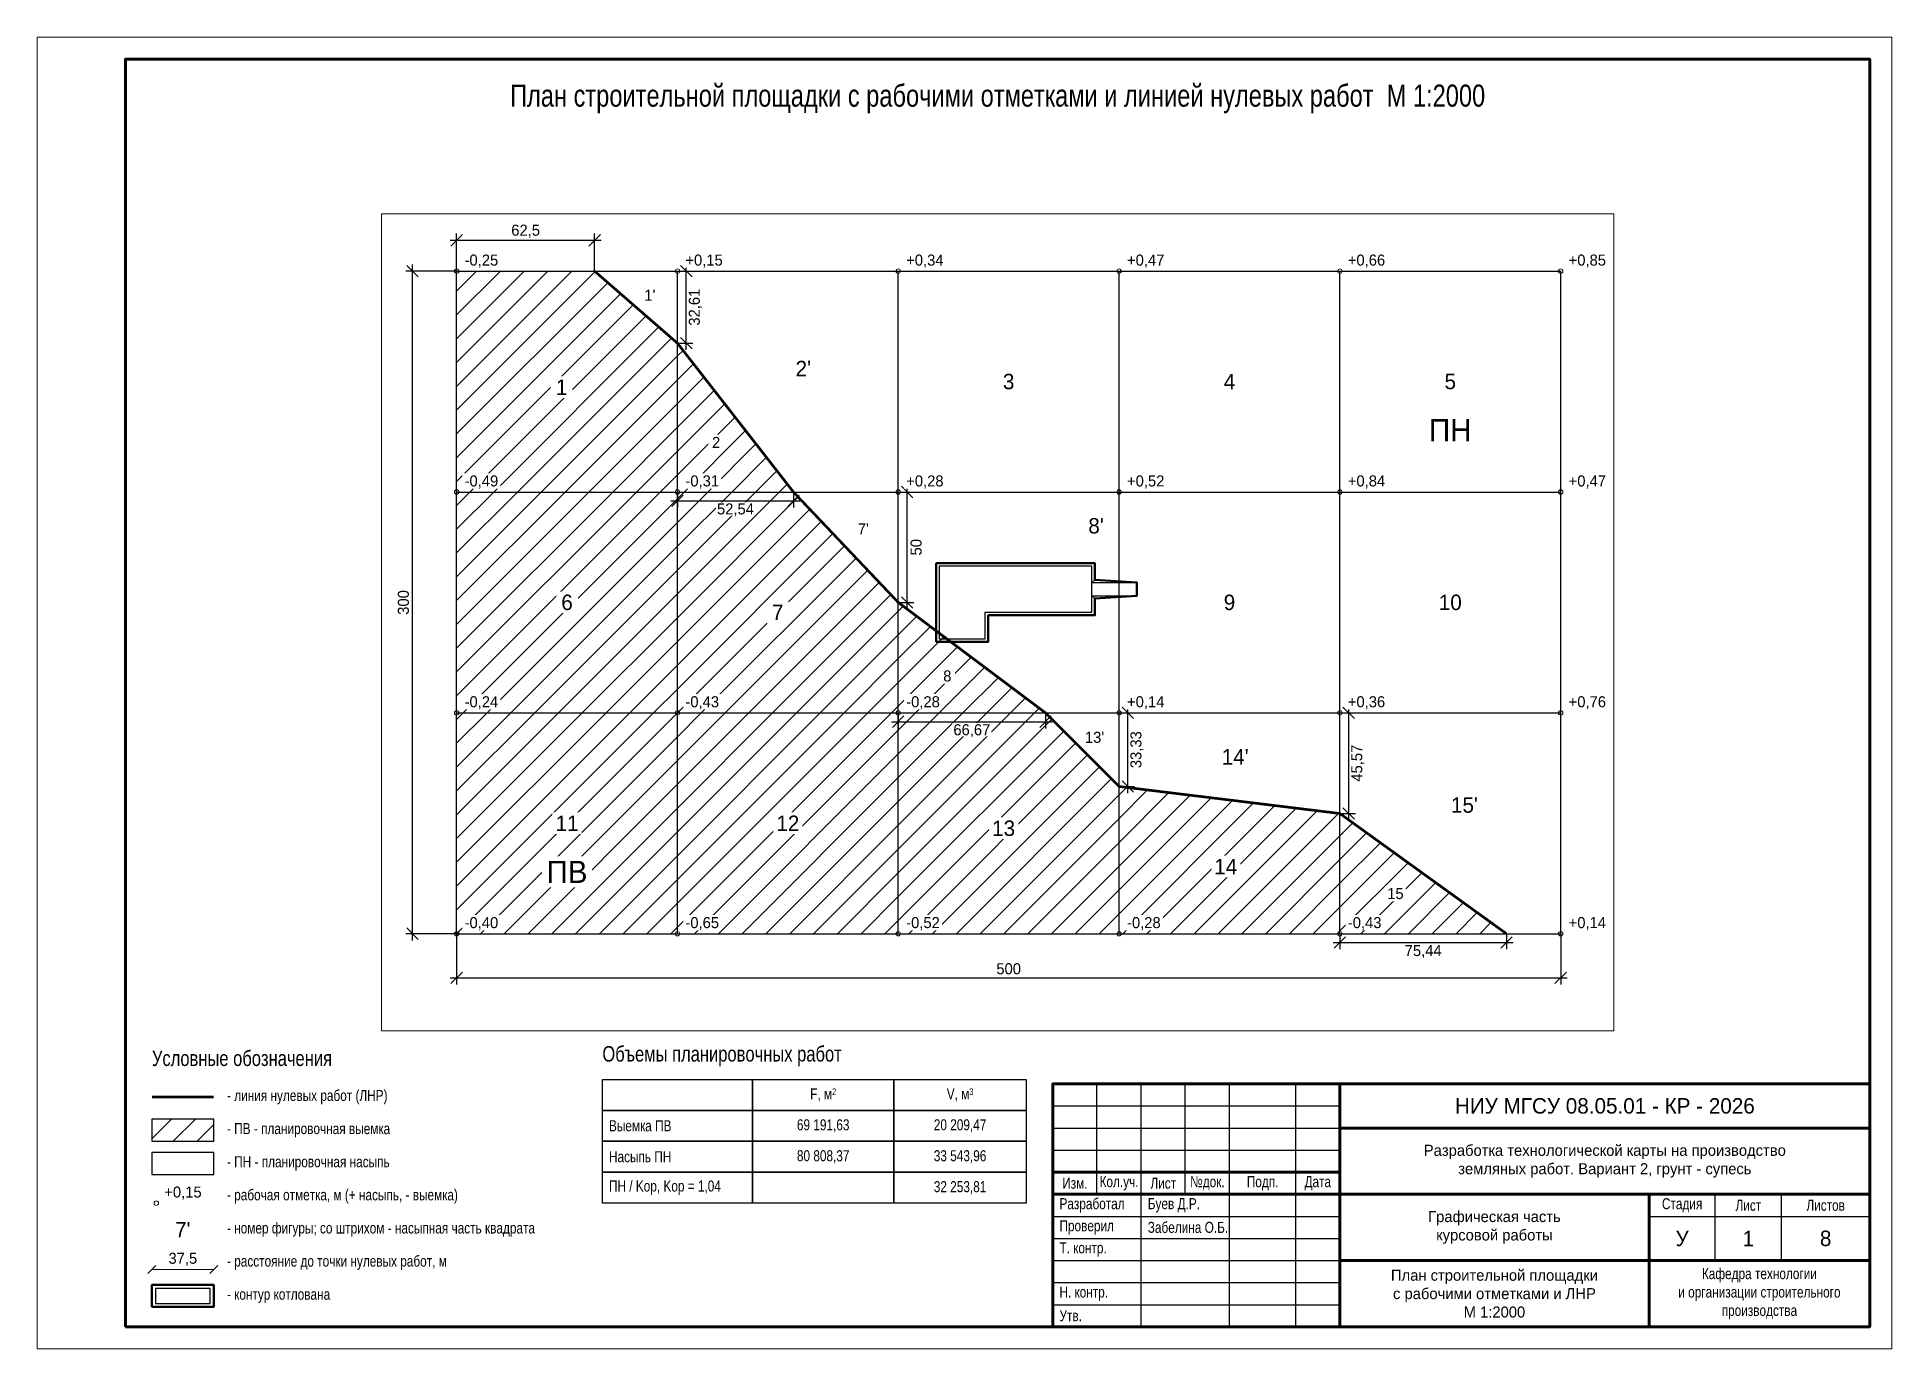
# Paper-space layout 'Лист 1' of a CAD drawing. Header units: metres, sheet in millimetres. Extents: x 0 to 420, y 0 to 297.
# The model-space entities are those that its viewports show. They can reach past a viewport. Long polylines and large blocks are cut down to what shows.
import ezdxf

# ---------------------------------------------------------------- set-up
doc = ezdxf.new("R2010")
doc.units = ezdxf.units.M
doc.layers.add('Видовой_экран', color=8, linetype='Continuous', lineweight=13, plot=False)
for name, color, linetype, lineweight in [('Котлован', 7, 'Continuous', 50), ('Котлован_низ', 7, 'Continuous', 25), ('ЛНР', 1, 'Continuous', 70), ('Надписи', 7, 'Continuous', 25), ('Номера_фигур', 7, 'Continuous', 25), ('Отметки', 5, 'Continuous', 18), ('ПВ_ПН', 7, 'Continuous', 35), ('ПВ_штриховка', 8, 'Continuous', 18), ('Размеры', 3, 'Continuous', 18), ('Рамка', 7, 'Continuous', 70), ('Сетка', 7, 'Continuous', 25), ('Штамп', 7, 'Continuous', 25)]:
    doc.layers.add(name, color=color, linetype=linetype, lineweight=lineweight)
doc.styles.add('ГОСТ тип Б', font='ofont.ru_GOST type B.ttf')
doc.dimstyles.new('М1-2000', dxfattribs={"dimscale": 2, "dimtxt": 2.5, "dimasz": 2.5, "dimexe": 1.5, "dimexo": 0, "dimgap": 0.8, "dimtad": 1, "dimtxsty": 'ГОСТ тип Б', "dimtsz": 1.3, "dimcen": 2.5, "dimdle": 1.5, "dimclrd": 3, "dimclre": 3, "dimclrt": 3, "dimazin": 3, "dimtfac": 1, "dimtix": 1, "dimtmove": 0, "dimatfit": 3, "dimtfill": 1, "dimarcsym": 0})

# ---------------------------------------------------------------- blocks, each defined once
blk = doc.blocks.new('_OBLIQUE')
at = {"color": 0, "linetype": 'ByBlock'}
blk.add_line((-0.5, -0.5), (0.5, 0.5), dxfattribs=at)
blk = doc.blocks.new('*D0')
at = {"color": 3, "transparency": 16777216}
for p, q in [((-3, 314), (65.5, 314)), ((0, 300), (0, 317)), ((62.5, 300), (62.5, 317))]:
    blk.add_line(p, q, dxfattribs=at)
at = {"layer": 'Defpoints', "transparency": 16777216}
for p in [(0, 314), (0, 300), (62.5, 300)]:
    blk.add_point(p, dxfattribs=at)
at = {"layer": 'Размеры', "color": 3, "transparency": 16777216, "xscale": 5.2, "yscale": 5.2}
for p in [(0, 314), (62.5, 314)]:
    blk.add_blockref('_OBLIQUE', p, dxfattribs=at)
at = {"layer": 'Размеры', "color": 3, "transparency": 16777216, "insert": (31.25, 318.1), "char_height": 5, "attachment_point": 5, "style": 'ГОСТ тип Б', "bg_fill": 3, "box_fill_scale": 1.1, "bg_fill_color": 1, "bg_fill_transparency": 0}
blk.add_mtext('62,5', dxfattribs=at)
blk = doc.blocks.new('*D2')
at = {"color": 3, "transparency": 16777216}
for p, q in [((97, 196), (155.54, 196)), ((100, 200), (100, 193)), ((152.54, 200), (152.54, 193))]:
    blk.add_line(p, q, dxfattribs=at)
at = {"layer": 'Defpoints', "transparency": 16777216}
for p in [(100, 200), (100, 196), (152.54, 200)]:
    blk.add_point(p, dxfattribs=at)
at = {"layer": 'Размеры', "color": 3, "transparency": 16777216, "xscale": 5.2, "yscale": 5.2}
for p in [(100, 196), (152.54, 196)]:
    blk.add_blockref('_OBLIQUE', p, dxfattribs=at)
at = {"layer": 'Размеры', "color": 3, "transparency": 16777216, "insert": (126.27, 191.9), "char_height": 5, "attachment_point": 5, "style": 'ГОСТ тип Б', "bg_fill": 3, "box_fill_scale": 1.1, "bg_fill_color": 1, "bg_fill_transparency": 0}
blk.add_mtext('52,54', dxfattribs=at)
blk = doc.blocks.new('*D3')
at = {"color": 3, "transparency": 16777216}
for p, q in [((197, 96), (269.67, 96)), ((200, 100), (200, 93)), ((266.67, 100), (266.67, 93))]:
    blk.add_line(p, q, dxfattribs=at)
at = {"layer": 'Defpoints', "transparency": 16777216}
for p in [(200, 100), (200, 96), (266.67, 100)]:
    blk.add_point(p, dxfattribs=at)
at = {"layer": 'Размеры', "color": 3, "transparency": 16777216, "xscale": 5.2, "yscale": 5.2}
for p in [(200, 96), (266.67, 96)]:
    blk.add_blockref('_OBLIQUE', p, dxfattribs=at)
at = {"layer": 'Размеры', "color": 3, "transparency": 16777216, "insert": (233.33, 91.9), "char_height": 5, "attachment_point": 5, "style": 'ГОСТ тип Б', "bg_fill": 3, "box_fill_scale": 1.1, "bg_fill_color": 1, "bg_fill_transparency": 0}
blk.add_mtext('66,67', dxfattribs=at)
blk = doc.blocks.new('*D4')
at = {"color": 3, "transparency": 16777216}
for p, q in [((400, 0), (400, -7)), ((475.44, 0), (475.44, -7)), ((397, -4), (478.44, -4))]:
    blk.add_line(p, q, dxfattribs=at)
at = {"layer": 'Defpoints', "transparency": 16777216}
for p in [(400, 0), (475.44, 0), (400, -4)]:
    blk.add_point(p, dxfattribs=at)
at = {"layer": 'Размеры', "color": 3, "transparency": 16777216, "xscale": 5.2, "yscale": 5.2}
for p in [(400, -4), (475.44, -4)]:
    blk.add_blockref('_OBLIQUE', p, dxfattribs=at)
at = {"layer": 'Размеры', "color": 3, "transparency": 16777216, "insert": (437.72, -8.1), "char_height": 5, "attachment_point": 5, "style": 'ГОСТ тип Б', "bg_fill": 3, "box_fill_scale": 1.1, "bg_fill_color": 1, "bg_fill_transparency": 0}
blk.add_mtext('75,44', dxfattribs=at)
blk = doc.blocks.new('*D5')
at = {"color": 3, "transparency": 16777216}
for p, q in [((104, 264.39), (104, 303)), ((100, 300), (107, 300)), ((100, 267.39), (107, 267.39))]:
    blk.add_line(p, q, dxfattribs=at)
at = {"layer": 'Defpoints', "transparency": 16777216}
for p in [(100, 300), (100, 267.39), (104, 267.39)]:
    blk.add_point(p, dxfattribs=at)
at = {"layer": 'Размеры', "color": 3, "transparency": 16777216, "xscale": 5.2, "yscale": 5.2, "rotation": 90}
for p in [(104, 300), (104, 267.39)]:
    blk.add_blockref('_OBLIQUE', p, dxfattribs=at)
at = {"layer": 'Размеры', "color": 3, "transparency": 16777216, "insert": (108.1, 283.7), "char_height": 5, "attachment_point": 5, "rotation": 90, "style": 'ГОСТ тип Б', "bg_fill": 3, "box_fill_scale": 1.1, "bg_fill_color": 1, "bg_fill_transparency": 0}
blk.add_mtext('32,61', dxfattribs=at)
blk = doc.blocks.new('*D6')
at = {"color": 3, "transparency": 16777216}
for p, q in [((204, 147), (204, 203)), ((200, 200), (207, 200)), ((200, 150), (207, 150))]:
    blk.add_line(p, q, dxfattribs=at)
at = {"layer": 'Defpoints', "transparency": 16777216}
for p in [(200, 200), (200, 150), (204, 150)]:
    blk.add_point(p, dxfattribs=at)
at = {"layer": 'Размеры', "color": 3, "transparency": 16777216, "xscale": 5.2, "yscale": 5.2, "rotation": 90}
for p in [(204, 200), (204, 150)]:
    blk.add_blockref('_OBLIQUE', p, dxfattribs=at)
at = {"layer": 'Размеры', "color": 3, "transparency": 16777216, "insert": (208.1, 175), "char_height": 5, "attachment_point": 5, "rotation": 90, "style": 'ГОСТ тип Б', "bg_fill": 3, "box_fill_scale": 1.1, "bg_fill_color": 1, "bg_fill_transparency": 0}
blk.add_mtext('50', dxfattribs=at)
blk = doc.blocks.new('*D7')
at = {"color": 3, "transparency": 16777216}
for p, q in [((304, 63.67), (304, 103)), ((300, 100), (307, 100)), ((300, 66.67), (307, 66.67))]:
    blk.add_line(p, q, dxfattribs=at)
at = {"layer": 'Defpoints', "transparency": 16777216}
for p in [(300, 100), (300, 66.67), (304, 66.67)]:
    blk.add_point(p, dxfattribs=at)
at = {"layer": 'Размеры', "color": 3, "transparency": 16777216, "xscale": 5.2, "yscale": 5.2, "rotation": 90}
for p in [(304, 100), (304, 66.67)]:
    blk.add_blockref('_OBLIQUE', p, dxfattribs=at)
at = {"layer": 'Размеры', "color": 3, "transparency": 16777216, "insert": (308.1, 83.33), "char_height": 5, "attachment_point": 5, "rotation": 90, "style": 'ГОСТ тип Б', "bg_fill": 3, "box_fill_scale": 1.1, "bg_fill_color": 1, "bg_fill_transparency": 0}
blk.add_mtext('33,33', dxfattribs=at)
blk = doc.blocks.new('*D8')
at = {"color": 3, "transparency": 16777216}
for p, q in [((404, 51.43), (404, 103)), ((400, 100), (407, 100)), ((400, 54.43), (407, 54.43))]:
    blk.add_line(p, q, dxfattribs=at)
at = {"layer": 'Defpoints', "transparency": 16777216}
for p in [(400, 100), (400, 54.43), (404, 54.43)]:
    blk.add_point(p, dxfattribs=at)
at = {"layer": 'Размеры', "color": 3, "transparency": 16777216, "xscale": 5.2, "yscale": 5.2, "rotation": 90}
for p in [(404, 100), (404, 54.43)]:
    blk.add_blockref('_OBLIQUE', p, dxfattribs=at)
at = {"layer": 'Размеры', "color": 3, "transparency": 16777216, "insert": (408.1, 77.22), "char_height": 5, "attachment_point": 5, "rotation": 90, "style": 'ГОСТ тип Б', "bg_fill": 3, "box_fill_scale": 1.1, "bg_fill_color": 1, "bg_fill_transparency": 0}
blk.add_mtext('45,57', dxfattribs=at)
blk = doc.blocks.new('*D9')
at = {"color": 3, "transparency": 16777216}
for p, q in [((0, 0), (0, -23)), ((500, 0), (500, -23)), ((-3, -20), (503, -20))]:
    blk.add_line(p, q, dxfattribs=at)
at = {"layer": 'Defpoints', "transparency": 16777216}
for p in [(0, 0), (500, 0), (0, -20)]:
    blk.add_point(p, dxfattribs=at)
at = {"layer": 'Размеры', "color": 3, "transparency": 16777216, "xscale": 5.2, "yscale": 5.2}
for p in [(0, -20), (500, -20)]:
    blk.add_blockref('_OBLIQUE', p, dxfattribs=at)
at = {"layer": 'Размеры', "color": 3, "transparency": 16777216, "insert": (250, -15.9), "char_height": 5, "attachment_point": 5, "style": 'ГОСТ тип Б', "bg_fill": 3, "box_fill_scale": 1.1, "bg_fill_color": 1, "bg_fill_transparency": 0}
blk.add_mtext('500', dxfattribs=at)
blk = doc.blocks.new('*D10')
at = {"color": 3, "transparency": 16777216}
for p, q in [((-20, -3), (-20, 303)), ((0, 300), (-23, 300)), ((0, 0), (-23, 0))]:
    blk.add_line(p, q, dxfattribs=at)
at = {"layer": 'Defpoints', "transparency": 16777216}
for p in [(0, 300), (-20, 0), (0, 0)]:
    blk.add_point(p, dxfattribs=at)
at = {"layer": 'Размеры', "color": 3, "transparency": 16777216, "xscale": 5.2, "yscale": 5.2, "rotation": 90}
for p in [(-20, 300), (-20, 0)]:
    blk.add_blockref('_OBLIQUE', p, dxfattribs=at)
at = {"layer": 'Размеры', "color": 3, "transparency": 16777216, "insert": (-24.1, 150), "char_height": 5, "attachment_point": 5, "rotation": 90, "style": 'ГОСТ тип Б', "bg_fill": 3, "box_fill_scale": 1.1, "bg_fill_color": 1, "bg_fill_transparency": 0}
blk.add_mtext('300', dxfattribs=at)

msp = doc.modelspace()

# ---------------------------------------------------------------- hatches: boundary and pattern name
at = {"layer": 'ПВ_штриховка'}
h = msp.add_hatch(dxfattribs=at)
h.set_pattern_fill('ANSI31', color=8, scale=2.4)
h.paths.add_polyline_path([(62.5, 300), (0, 300), (0, 200), (100, 200), (100, 267.391)])
h = msp.add_hatch(dxfattribs=at)
h.set_pattern_fill('ANSI31', color=8, scale=2.4)
h.paths.add_polyline_path([(100, 267.391), (100, 200), (152.542, 200)])
h = msp.add_hatch(dxfattribs=at)
h.set_pattern_fill('ANSI31', color=8, scale=2.4)
h.paths.add_polyline_path([(0, 100), (100, 100), (100, 200), (0, 200)])
h = msp.add_hatch(dxfattribs=at)
h.set_pattern_fill('ANSI31', color=8, scale=2.4)
h.paths.add_polyline_path([(152.542, 200), (100, 200), (100, 100), (200, 100), (200, 150)])
h = msp.add_hatch(dxfattribs=at)
h.set_pattern_fill('ANSI31', color=8, scale=2.4)
h.paths.add_polyline_path([(200, 150), (200, 100), (266.667, 100)])
h = msp.add_hatch(dxfattribs=at)
h.set_pattern_fill('ANSI31', color=8, scale=2.4)
h.paths.add_polyline_path([(0, 0), (100, 0), (100, 100), (0, 100)])
h = msp.add_hatch(dxfattribs=at)
h.set_pattern_fill('ANSI31', color=8, scale=2.4)
h.paths.add_polyline_path([(100, 0), (200, 0), (200, 100), (100, 100)])
h = msp.add_hatch(dxfattribs=at)
h.set_pattern_fill('ANSI31', color=8, scale=2.4)
h.paths.add_polyline_path([(266.667, 100), (200, 100), (200, 0), (300, 0), (300, 66.667)])
h = msp.add_hatch(dxfattribs=at)
h.set_pattern_fill('ANSI31', color=8, scale=2.4)
h.paths.add_polyline_path([(300, 66.667), (300, 0), (400, 0), (400, 54.43)])
h = msp.add_hatch(dxfattribs=at)
h.set_pattern_fill('ANSI31', color=8, scale=2.4)
h.paths.add_polyline_path([(400, 54.43), (400, 0), (475.439, 0)])

# ---------------------------------------------------------------- linework, layer by layer
at = {"layer": 'Котлован'}
msp.add_lwpolyline([(289.063, 160.272), (289.063, 167.763), (217.237, 167.763), (217.237, 132.237), (240.763, 132.237), (240.763, 144.237), (289.063, 144.237), (289.063, 151.728), (308.05, 153), (308.05, 159)], close=True, dxfattribs=at)
at = {"layer": 'Котлован_низ'}
for p, q in [((287.7, 159), (289.063, 160.272)), ((287.7, 159), (308.05, 159)), ((287.7, 153), (308.05, 153)), ((287.7, 153), (289.063, 151.728))]:
    msp.add_line(p, q, dxfattribs=at)
msp.add_lwpolyline([(218.6, 133.6), (239.4, 133.6), (239.4, 145.6), (287.7, 145.6), (287.7, 166.4), (218.6, 166.4)], close=True, dxfattribs=at)
at = {"layer": 'ЛНР', "const_width": 1.2}
msp.add_lwpolyline([(475.439, 0), (400, 54.43), (300, 66.667), (266.667, 100), (200, 150), (152.542, 200), (100, 267.391), (62.5, 300)], dxfattribs=at)
at = {"layer": 'Сетка'}
for p, q in [((0, 300), (500, 300)), ((0, 0), (0, 300)), ((100, 0), (100, 300)), ((200, 0), (200, 300)), ((300, 0), (300, 300)), ((400, 0), (400, 300)), ((500, 0), (500, 300)), ((0, 200), (500, 200)), ((0, 100), (500, 100)), ((0, 0), (500, 0))]:
    msp.add_line(p, q, dxfattribs=at)

# ---------------------------------------------------------------- next in the draw order: texts
at = {"layer": 'Номера_фигур', "attachment_point": 5, "style": 'ГОСТ тип Б', "bg_fill": 3, "box_fill_scale": 1.2, "bg_fill_color": 0, "bg_fill_transparency": 0}
for s, insert, char_height in [("1'", (87.5, 289.13), 5), ("2'", (156.989, 255.924), 7), ('1', (47.558, 247.452), 7), ('3', (250, 250), 7), ('4', (350, 250), 7), ('5', (450, 250), 7), ('2', (117.514, 222.464), 5), ("7'", (184.181, 183.333), 5), ("8'", (289.556, 184.667), 7), ('6', (50, 150), 7), ('9', (350, 150), 7), ('10', (450, 150), 7), ('7', (145.399, 145.513), 7), ('8', (222.222, 116.667), 5), ("13'", (288.889, 88.889), 5), ("14'", (352.585, 80.116), 7), ("15'", (456.421, 58.23), 7), ('11', (50, 50), 7), ('12', (150, 50), 7), ('13', (247.712, 47.712), 7), ('14', (348.316, 30.377), 7), ('15', (425.146, 18.143), 5)]:
    msp.add_mtext(s, dxfattribs=dict(at, insert=insert, char_height=char_height))
at = {"layer": 'Отметки', "char_height": 5, "attachment_point": 7, "style": 'ГОСТ тип Б', "bg_fill": 3, "box_fill_scale": 1.2, "bg_fill_color": 0, "bg_fill_transparency": 0}
for s, insert in [('+0,34', (203.6, 301.6)), ('+0,47', (303.6, 301.6)), ('+0,66', (403.6, 301.6)), ('+0,85', (503.6, 301.6)), ('+0,52', (303.6, 201.6)), ('+0,84', (403.6, 201.6)), ('+0,47', (503.6, 201.6)), ('-0,43', (103.6, 101.6)), ('+0,76', (503.6, 101.6))]:
    msp.add_mtext(s, dxfattribs=dict(at, insert=insert))
at = {"layer": 'ПВ_ПН', "char_height": 10, "attachment_point": 5, "style": 'ГОСТ тип Б', "bg_fill": 3, "box_fill_scale": 1.2, "bg_fill_color": 0, "bg_fill_transparency": 0}
for s, insert in [('ПН', (450, 228)), ('ПВ', (50, 28))]:
    msp.add_mtext(s, dxfattribs=dict(at, insert=insert))

# ---------------------------------------------------------------- next in the draw order: dimensions: what is measured, and where the dimension line sits
at = {"layer": 'Размеры'}
for base, p1, p2, override, picture, middle in [((0, 314), (0, 300), (62.5, 300), {"dimtad": 1}, '*D0', (31.25, 318.1)), ((100, 196), (100, 200), (152.542, 200), {"dimtad": 4}, '*D2', (126.271, 191.9)), ((200, 96), (200, 100), (266.667, 100), {"dimtad": 4}, '*D3', (233.333, 91.9)), ((400, -4), (400, 0), (475.439, 0), {"dimtad": 4}, '*D4', (437.719, -8.1))]:
    dim = msp.add_linear_dim(base=base, p1=p1, p2=p2, dimstyle='М1-2000', override=override, dxfattribs=at)
    dim.commit()
    dim.dimension.update_dxf_attribs({"geometry": picture, "text_midpoint": middle})
for base, p1, p2, picture, middle in [((104, 267.391), (100, 267.391), (100, 300), '*D5', (108.1, 283.696)), ((204, 150), (200, 150), (200, 200), '*D6', (208.1, 175)), ((304, 66.667), (300, 66.667), (300, 100), '*D7', (308.1, 83.333)), ((404, 54.43), (400, 54.43), (400, 100), '*D8', (408.1, 77.215))]:
    dim = msp.add_linear_dim(base=base, p1=p1, p2=p2, angle=90, dimstyle='М1-2000', override={"dimtad": 4}, dxfattribs=at)
    dim.commit()
    dim.dimension.update_dxf_attribs({"geometry": picture, "text_midpoint": middle})

# ---------------------------------------------------------------- next in the draw order: linework, layer by layer
at = {"layer": 'Отметки'}
for centre in [(200, 300), (300, 300), (400, 300), (500, 300), (300, 200), (400, 200), (500, 200), (100, 100), (500, 100)]:
    msp.add_circle(centre, 1, dxfattribs=at)

# ---------------------------------------------------------------- next in the draw order: texts
at = {"layer": 'Отметки', "char_height": 5, "attachment_point": 7, "style": 'ГОСТ тип Б', "bg_fill": 3, "box_fill_scale": 1.2, "bg_fill_color": 0, "bg_fill_transparency": 0}
for s, insert in [('+0,15', (103.6, 301.6)), ('-0,31', (103.6, 201.6)), ('+0,28', (203.6, 201.6)), ('-0,28', (203.6, 101.6)), ('+0,14', (303.6, 101.6)), ('+0,36', (403.6, 101.6))]:
    msp.add_mtext(s, dxfattribs=dict(at, insert=insert))

# ---------------------------------------------------------------- next in the draw order: dimensions: what is measured, and where the dimension line sits
at = {"layer": 'Размеры'}
dim = msp.add_linear_dim(base=(0, -20), p1=(0, 0), p2=(500, 0), dimstyle='М1-2000', dxfattribs=at)
dim.commit()
dim.dimension.update_dxf_attribs({"geometry": '*D9', "text_midpoint": (250, -15.9)})

# ---------------------------------------------------------------- next in the draw order: linework, layer by layer
at = {"layer": 'Отметки'}
for centre in [(100, 300), (100, 200), (200, 200), (200, 100), (300, 100), (400, 100)]:
    msp.add_circle(centre, 1, dxfattribs=at)

# ---------------------------------------------------------------- next in the draw order: texts
at = {"layer": 'Отметки', "char_height": 5, "attachment_point": 7, "style": 'ГОСТ тип Б', "bg_fill": 3, "box_fill_scale": 1.2, "bg_fill_color": 0, "bg_fill_transparency": 0}
for s, insert in [('-0,65', (103.6, 1.6)), ('-0,52', (203.6, 1.6)), ('-0,28', (303.6, 1.6)), ('-0,43', (403.6, 1.6)), ('+0,14', (503.6, 1.6))]:
    msp.add_mtext(s, dxfattribs=dict(at, insert=insert))

# ---------------------------------------------------------------- next in the draw order: dimensions: what is measured, and where the dimension line sits
at = {"layer": 'Размеры'}
dim = msp.add_linear_dim(base=(-20, 0), p1=(0, 0), p2=(0, 300), angle=90, dimstyle='М1-2000', dxfattribs=at)
dim.commit()
dim.dimension.update_dxf_attribs({"geometry": '*D10', "text_midpoint": (-24.1, 150)})

# ---------------------------------------------------------------- next in the draw order: linework, layer by layer
at = {"layer": 'Отметки'}
for centre in [(100, 0), (200, 0), (300, 0), (400, 0), (500, 0)]:
    msp.add_circle(centre, 1, dxfattribs=at)

# ---------------------------------------------------------------- next in the draw order: texts
at = {"layer": 'Отметки', "char_height": 5, "attachment_point": 7, "style": 'ГОСТ тип Б', "bg_fill": 3, "box_fill_scale": 1.2, "bg_fill_color": 0, "bg_fill_transparency": 0}
for s, insert in [('-0,25', (3.6, 301.6)), ('-0,49', (3.6, 201.6)), ('-0,24', (3.6, 101.6)), ('-0,40', (3.6, 1.6))]:
    msp.add_mtext(s, dxfattribs=dict(at, insert=insert))

# ---------------------------------------------------------------- next in the draw order: linework, layer by layer
at = {"layer": 'Отметки'}
for centre in [(0, 300), (0, 200), (0, 100), (0, 0)]:
    msp.add_circle(centre, 1, dxfattribs=at)

psp = doc.layouts.new('Лист 1')

# ---------------------------------------------------------------- hatches: boundary and pattern name
at = {"layer": 'ПВ_штриховка'}
h = psp.add_hatch(dxfattribs=at)
h.set_pattern_fill('ANSI31', color=8, scale=1.2)
h.paths.add_polyline_path([(26, 47), (40, 47), (40, 52), (26, 52)])

# ---------------------------------------------------------------- linework, layer by layer
at = {"layer": 'Видовой_экран'}
psp.add_lwpolyline([(0, 0), (420, 0), (420, 297), (0, 297)], close=True, dxfattribs=at)
at = {"layer": 'Котлован'}
psp.add_lwpolyline([(26, 9.5), (40, 9.5), (40, 14.5), (26, 14.5)], close=True, dxfattribs=at)
at = {"layer": 'Котлован_низ'}
psp.add_lwpolyline([(26.8, 10.3), (39.2, 10.3), (39.2, 13.7), (26.8, 13.7)], close=True, dxfattribs=at)
at = {"layer": 'ЛНР', "const_width": 0.6}
psp.add_lwpolyline([(26, 57), (40, 57)], dxfattribs=at)
at = {"layer": 'Отметки'}
psp.add_circle((27, 33), 0.5, dxfattribs=at)
at = {"layer": 'Размеры'}
for p, q in [((25.1, 17.1), (26.9, 18.9)), ((26, 18), (40, 18)), ((39.1, 17.1), (40.9, 18.9))]:
    psp.add_line(p, q, dxfattribs=at)
at = {"layer": 'Рамка'}
psp.add_lwpolyline([(20, 5), (415, 5), (415, 292), (20, 292)], close=True, dxfattribs=at)
at = {"layer": 'Сетка'}
for points in [[(26, 47), (40, 47), (40, 52), (26, 52)], [(26, 39.5), (40, 39.5), (40, 44.5), (26, 44.5)]]:
    psp.add_lwpolyline(points, close=True, dxfattribs=at)
at = {"layer": 'Штамп', "lineweight": 25}
for p, q in [((240, 35), (240, 60)), ((250, 5), (250, 60)), ((260, 35), (260, 60)), ((270, 5), (270, 60)), ((285, 5), (285, 60)), ((230, 55), (295, 55)), ((230, 50), (295, 50)), ((230, 45), (295, 45)), ((380, 20), (380, 35)), ((395, 20), (395, 35)), ((230, 30), (295, 30)), ((365, 30), (415, 30)), ((230, 25), (295, 25)), ((230, 20), (295, 20)), ((230, 15), (295, 15)), ((230, 10), (295, 10))]:
    psp.add_line(p, q, dxfattribs=at)
at = {"layer": 'Штамп', "lineweight": 70}
for p, q in [((295, 5), (295, 60)), ((295, 50), (415, 50)), ((230, 40), (295, 40)), ((230, 35), (295, 35)), ((295, 35), (415, 35)), ((365, 5), (365, 35)), ((295, 20), (415, 20))]:
    psp.add_line(p, q, dxfattribs=at)
at = {"layer": 'Штамп'}
for points in [[(128, 61), (162, 61), (162, 54), (128, 54)], [(162, 61), (194, 61), (194, 54), (162, 54)], [(194, 61), (224, 61), (224, 54), (194, 54)], [(128, 54), (162, 54), (162, 47), (128, 47)], [(162, 54), (194, 54), (194, 47), (162, 47)], [(194, 54), (224, 54), (224, 47), (194, 47)], [(128, 47), (162, 47), (162, 40), (128, 40)], [(162, 47), (194, 47), (194, 40), (162, 40)], [(194, 47), (224, 47), (224, 40), (194, 40)], [(128, 40), (162, 40), (162, 33), (128, 33)], [(162, 40), (194, 40), (194, 33), (162, 33)], [(194, 40), (224, 40), (224, 33), (194, 33)]]:
    psp.add_lwpolyline(points, close=True, dxfattribs=at)
at = {"layer": 'Штамп', "lineweight": 70}
psp.add_lwpolyline([(230, 5), (415, 5), (415, 60), (230, 60)], close=True, dxfattribs=at)

# ---------------------------------------------------------------- texts
at = {"layer": 'Надписи', "style": 'ГОСТ тип Б'}
for s, insert, char_height, attachment_point in [('\\W0.8;План строительной площадки с рабочими отметками и линией нулевых работ  М 1:2000', (217.5, 283), 5, 5), ('\\W0.8;Условные обозначения', (26, 64), 3.5, 7), ('\\W0.8;Объемы планировочных работ', (128, 64), 3.5, 7), ('\\W0.8;F, м{\\H0.6x;\\A2;2}', (178, 57.5), 2.5, 5), ('\\W0.8;V, м{\\H0.6x;\\A2;3}', (209, 57.5), 2.5, 5), ('\\W0.8;- линия нулевых работ (ЛНР)', (43, 57), 2.5, 4), ('\\W0.8;', (129.5, 57.5), 2.5, 4), ('\\W0.8;- ПВ - планировочная выемка', (43, 49.5), 2.5, 4), ('\\W0.8;Выемка ПВ', (129.5, 50.5), 2.5, 4), ('\\W0.8;69 191,63', (178, 50.5), 2.5, 5), ('\\W0.8;20 209,47', (209, 50.5), 2.5, 5), ('\\W0.8;- ПН - планировочная насыпь', (43, 42), 2.5, 4), ('\\W0.8;Насыпь ПН', (129.5, 43.5), 2.5, 4), ('\\W0.8;80 808,37', (178, 43.5), 2.5, 5), ('\\W0.8;33 543,96', (209, 43.5), 2.5, 5), ('\\W0.8;ПН / Kор, Kор = 1,04', (129.5, 36.5), 2.5, 4), ('\\W0.8;32 253,81', (209, 36.5), 2.5, 5), ('\\W0.8;- рабочая отметка, м (+ насыпь, - выемка)', (43, 34.5), 2.5, 4), ('\\W0.8;', (178, 36.5), 2.5, 5), ('\\W0.8;- номер фигуры; со штрихом - насыпная часть квадрата', (43, 27), 2.5, 4), ('\\W0.8;- расстояние до точки нулевых работ, м', (43, 19.5), 2.5, 4), ('\\W0.8;- контур котлована', (43, 12), 2.5, 4)]:
    psp.add_mtext(s, dxfattribs=dict(at, insert=insert, char_height=char_height, attachment_point=attachment_point))
at = {"layer": 'Номера_фигур', "insert": (33, 27), "char_height": 3.5, "attachment_point": 5, "style": 'ГОСТ тип Б'}
psp.add_mtext("7'", dxfattribs=at)
at = {"layer": 'Отметки', "insert": (28.8, 33.8), "char_height": 2.5, "attachment_point": 7, "style": 'ГОСТ тип Б'}
psp.add_mtext('+0,15', dxfattribs=at)
at = {"layer": 'Размеры', "insert": (33, 18.8), "char_height": 2.5, "attachment_point": 8, "style": 'ГОСТ тип Б'}
psp.add_mtext('37,5', dxfattribs=at)
at = {"layer": 'Штамп', "style": 'ГОСТ тип Б'}
for s, insert, char_height, attachment_point in [('НИУ МГСУ 08.05.01 - КР - 2026', (355, 55), 3.5, 5), ('\\W0.8;Изм.', (235, 37.5), 2.5, 5), ('\\W0.8;Кол.уч.', (245, 37.5), 2.5, 5), ('\\W0.8;Лист', (255, 37.5), 2.5, 5), ('\\W0.8;№док.', (265, 37.5), 2.5, 5), ('\\W0.8;Подп.', (277.5, 37.5), 2.5, 5), ('\\W0.8;Дата', (290, 37.5), 2.5, 5), ('\\W0.8;Разработал', (231.5, 32.5), 2.5, 4), ('\\W0.8;Буев Д.Р.', (251.5, 32.5), 2.5, 4), ('\\W0.8;Стадия', (372.5, 32.5), 2.5, 5), ('\\W0.8;Лист', (387.5, 32.5), 2.5, 5), ('\\W0.8;Листов', (405, 32.5), 2.5, 5), ('\\W0.8;Проверил', (231.5, 27.5), 2.5, 4), ('\\W0.8;Забелина О.Б.', (251.5, 27.5), 2.5, 4), ('У', (372.5, 25), 3.5, 5), ('1', (387.5, 25), 3.5, 5), ('8', (405, 25), 3.5, 5), ('\\W0.8;Т. контр.', (231.5, 22.5), 2.5, 4), ('\\W0.8;', (251.5, 22.5), 2.5, 4), ('\\W0.8;', (231.5, 17.5), 2.5, 4), ('\\W0.8;', (251.5, 17.5), 2.5, 4), ('\\W0.8;Н. контр.', (231.5, 12.5), 2.5, 4), ('\\W0.8;Утв.', (231.5, 7.5), 2.5, 4), ('\\W0.8;', (251.5, 12.5), 2.5, 4), ('\\W0.8;', (251.5, 7.5), 2.5, 4)]:
    psp.add_mtext(s, dxfattribs=dict(at, insert=insert, char_height=char_height, attachment_point=attachment_point))
at = {"layer": 'Штамп', "char_height": 2.5, "attachment_point": 5, "style": 'ГОСТ тип Б'}
for s, insert, width in [('Разработка технологической карты на производство\\Pземляных работ. Вариант 2, грунт - супесь', (355, 42.5), 115), ('Графическая часть\\Pкурсовой работы', (330, 27.5), 66), ('План строительной площадки\\Pс рабочими отметками и ЛНР\\PМ 1:2000', (330, 12.5), 68), ('\\W0.8;Кафедра технологии\\Pи организации строительного\\Pпроизводства', (390, 12.5), 48)]:
    psp.add_mtext(s, dxfattribs=dict(at, insert=insert, width=width))

# ---------------------------------------------------------------- viewports
at = {"layer": 'Видовой_экран'}
psp.add_viewport(center=(217.5, 164.5), size=(279, 185), view_center_point=(245, 141), view_height=370, dxfattribs=at)

doc.saveas('drawing.dxf')
